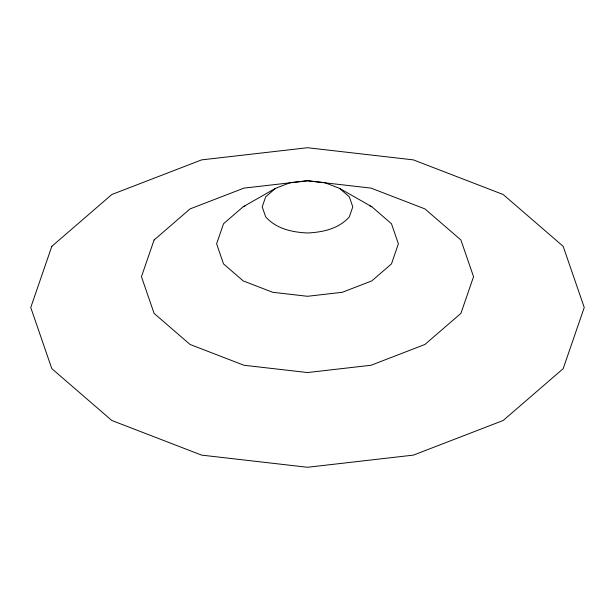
<?xml version="1.0" encoding="UTF-8"?>
<svg xmlns="http://www.w3.org/2000/svg" width="615" height="615" viewBox="0 0 615 615"><rect width="100%" height="100%" fill="white"/><g stroke="black" fill="none" stroke-linecap="round" stroke-linejoin="round"><path stroke-width="0.92" d="M243.232 206.717L223.529 223.737L216.611 243.817L223.529 263.897L243.232 280.924L272.722 292.294L307.5 296.292L342.278 292.294L371.768 280.924L391.471 263.897L398.389 243.817L391.471 223.737L371.768 206.717L339.526 188.351L324.828 182.686L307.5 180.695L290.172 182.686L275.474 188.351L243.232 206.717L245.024 206.025M275.474 188.351L265.665 196.838L262.213 206.84L265.665 216.849C276.135 228.803 292.279 232.278 307.5 232.985C322.721 232.278 338.865 228.803 349.335 216.849L352.787 206.84L349.335 196.838L339.526 188.351M369.976 206.025L371.768 206.717M51.814 246.354L30.75 307.5L51.814 368.646L111.807 420.483L201.589 455.115L307.5 467.277L413.411 455.115L503.193 420.483L563.186 368.646L584.25 307.5L563.186 246.354L503.193 194.517L413.411 159.885L307.5 147.723L201.589 159.885L111.807 194.517L51.814 246.354M154.088 239.996L141.45 276.689L154.088 313.373L190.081 344.477L243.955 365.256L307.5 372.552L371.045 365.256L424.919 344.477L460.912 313.373L473.55 276.689L460.912 239.996L424.919 208.9L371.045 188.113L307.5 180.818L243.955 188.113L190.081 208.9L154.088 239.996"/></g></svg>
